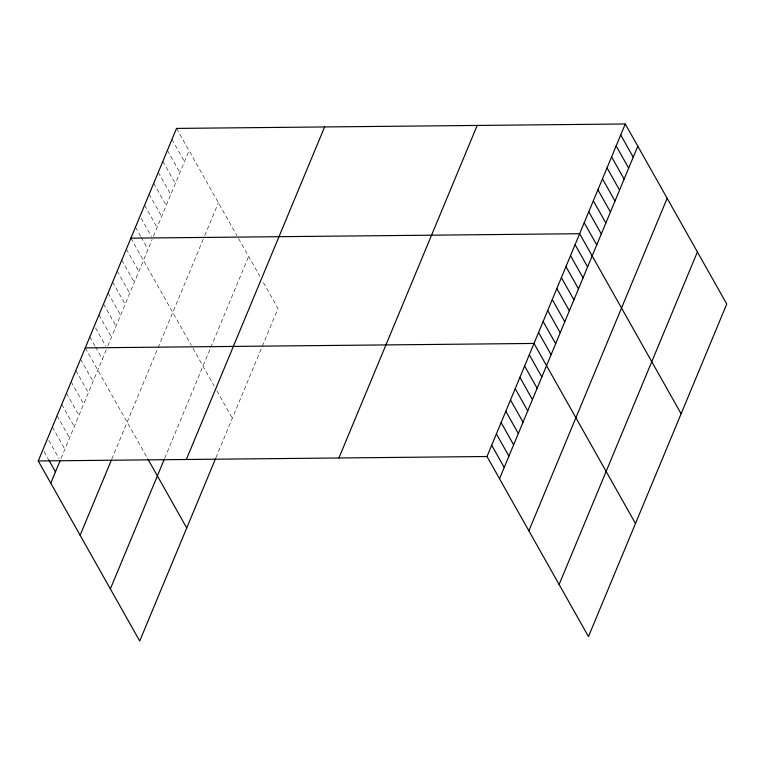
<?xml version="1.0" encoding="UTF-8"?>
<svg xmlns="http://www.w3.org/2000/svg" width="765" height="765" viewBox="0 0 765 765"><rect width="100%" height="100%" fill="white"/><g stroke="black" fill="none" stroke-linecap="round" stroke-linejoin="round"><path stroke-width="0.57" stroke-dasharray="3.83 2.87" d="M61.028 458.503L106.459 349.261M107.827 345.971L152.092 239.522M153.459 236.232L189.051 150.638M111.747 459.201L203.347 238.938M204.714 235.649L218.408 202.725M164.676 458.311L210.308 348.572M210.767 347.482L248.644 256.399M215.931 457.728L278.001 308.486L261.984 280.076M176.533 128.415L236.882 235.524M238.565 238.508L259.851 276.289M171.972 139.393L184.489 161.606M167.411 150.37L179.928 172.584M162.84 161.339L175.357 183.562M158.279 172.316L170.796 194.53M153.717 183.284L166.234 205.508M149.156 194.262L161.673 216.476M144.585 205.23L157.112 227.454M141.162 218.226L151.403 236.404M135.462 227.186L140.588 236.27M141.152 237.284L147.98 249.4M130.901 238.154L191.25 345.264M192.933 348.247L214.219 386.019M216.887 390.762L232.359 418.226M126.34 249.132L138.857 271.346M121.769 260.1L134.296 282.323M117.208 271.078L129.725 293.291M112.646 282.046L125.164 304.269M108.085 293.024L120.602 315.237M103.524 304.001L116.041 326.215M98.953 314.97L111.48 337.193M95.529 327.965L105.771 346.143M89.83 336.916L94.946 346.01M95.52 347.014L102.347 359.139M85.269 347.893L147.301 457.977M80.564 359.196L93.081 381.419M75.859 370.509L88.386 392.722M71.164 381.811L83.681 404.025M66.459 393.114L78.977 415.338M61.755 404.427L74.282 426.641M57.059 415.73L69.577 437.943M52.355 427.033L64.872 449.256M48.788 440.363L59.029 458.541M44.093 451.666L48.071 458.742"/><path stroke-width="1.15" d="M215.481 458.828L139.718 641.022L38.25 460.96L176.533 128.415L625.282 123.978L726.75 304.04L588.467 636.585L486.999 456.514L625.282 123.978M50.767 483.174L60.177 460.559M80.124 535.261L111.327 460.234M110.361 588.935L164.226 459.411M186.335 459.488L324.618 126.952M338.914 457.977L477.197 125.441M499.526 478.727L637.809 146.191M528.873 530.824L667.156 198.288M559.119 584.489L697.403 251.953M130.901 238.154L579.65 233.717L681.118 413.779M85.269 347.893L534.018 343.447L635.486 523.518M38.25 460.96L486.999 456.514M620.721 134.946L633.238 157.169M616.16 145.924L628.677 168.137M611.598 156.892L624.116 179.115M607.037 167.87L619.554 190.083M602.466 178.847L614.993 201.061M597.905 189.816L610.422 212.039M593.344 200.793L605.861 223.007M588.782 211.762L601.3 233.985M584.221 222.739L596.738 244.953M575.089 244.685L587.606 266.909M570.527 255.663L583.045 277.877M565.966 266.631L578.483 288.854M561.395 277.609L573.922 299.823M556.834 288.577L569.351 310.8M552.273 299.555L564.79 321.769M547.711 310.533L560.229 332.746M543.15 321.501L555.667 343.724M538.579 332.479L551.106 354.692M529.323 354.759L541.84 376.973M524.618 366.062L537.135 388.276M519.913 377.365L532.43 399.588M515.218 388.677L527.735 410.891M510.513 399.98L523.031 422.204M505.808 411.283L518.326 433.506M501.113 422.596L513.631 444.809M496.409 433.898L508.926 456.122M491.704 445.211L504.221 467.425M147.855 458.971L186.727 527.965M48.644 459.746L55.472 471.871"/></g></svg>
